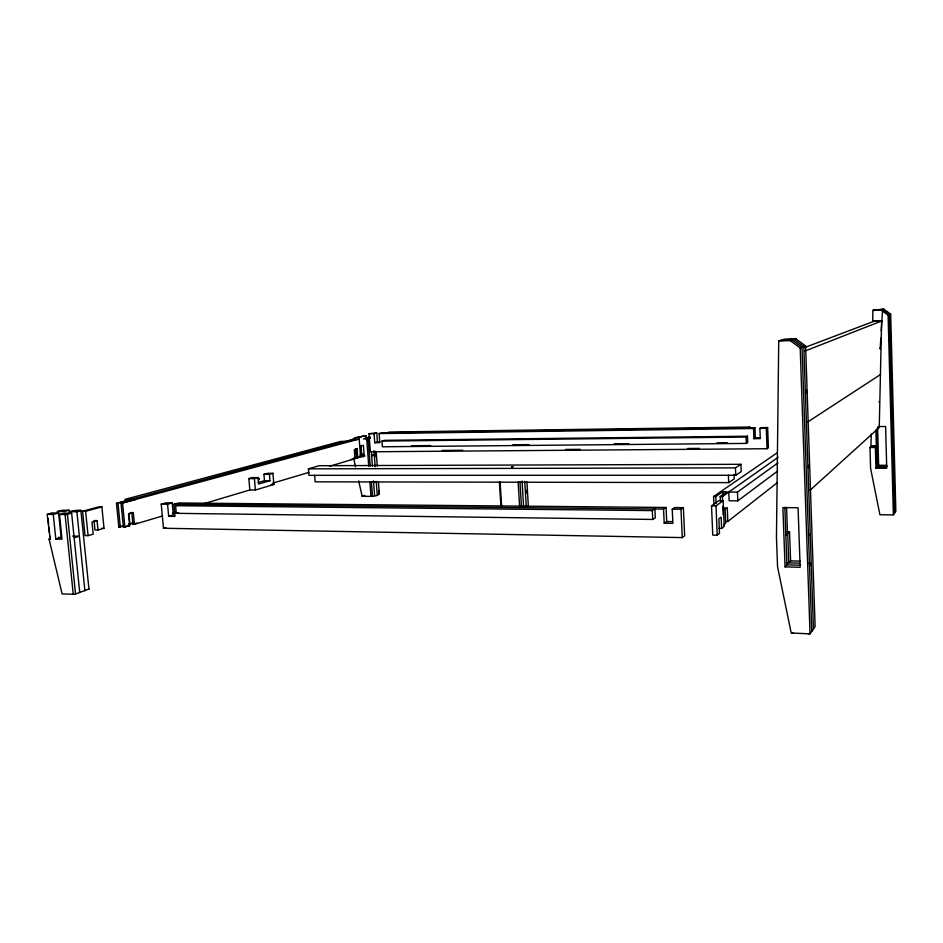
<?xml version="1.0" encoding="UTF-8"?>
<svg xmlns="http://www.w3.org/2000/svg" width="943" height="943" viewBox="0 0 943 943"><rect width="100%" height="100%" fill="white"/><g stroke="black" fill="none" stroke-linecap="round" stroke-linejoin="round"><path stroke-width="1.41" d="M778.729 341.06L776.454 537.204L777.551 566.708L791.212 633.012L810.049 633.849L815.117 626.6L805.593 345.963L795.833 338.749L784.493 339.185L778.729 341.06L790.269 340.623L795.833 338.749M881.894 320.703L872.676 321.103L872.9 310.424L883.78 309.151L890.687 314.125L895.85 511.342L893.375 514.878L879.913 514.737L870.578 468.258L869.988 447.512L871.851 445.733M876.271 446.569L870.919 446.617L871.285 434.086M805.192 347.33L874.739 320.985L881.622 321.009L879.253 427.533L809.954 490.336M880.29 346.824L880.821 338.113M881.269 330.863L882.483 311.049M791.566 632.588L793.087 633.095M810.391 633.354L808.151 633.767M809.495 565.435L811.216 563.419L808.705 563.36M892.986 467.221L893.823 466.243M785.059 566.896L782.89 507.593L798.073 507.735L800.159 567.285L785.059 566.896L786.922 564.869L784.835 507.334M790.588 560.885L788.761 562.865L787.711 533.655L789.539 531.852L790.588 560.885L800.041 561.12M878.31 426.566L885.607 426.472L886.726 468.223L875.941 468.247L876.849 467.256L875.906 429.878M887.104 466.255L877.744 466.278L878.64 465.312L877.591 427.144M808.493 535.86L810.214 534.021M892.432 446.44L893.28 445.544M258.665 479.728L258.853 478.903M785.849 535.483L787.523 533.832L786.568 507.393M869.988 447.512L875.363 447.465L877.179 445.685L873.183 445.721M721.607 528.445L724.248 526.347L723.175 500.733L718.778 500.698L711.517 505.849L712.778 535.129L717.234 535.2L719.497 533.396L718.884 518.839L721.124 517.141L721.607 528.445L718.66 528.398M723.576 524.827L725.709 523.153L725.073 507.523M725.662 521.455L727.831 521.491L777.221 482.722M777.975 462.872L737.473 492.116L728.774 492.069L729.139 500.768L737.827 500.827L777.727 470.981M725.132 509.126L727.253 507.534L727.831 521.491M172.227 502.902L167.559 504.234L168.679 516.316L173.335 514.913L172.227 502.902L165.933 502.843L161.241 504.175L163.493 528.257L682.26 537.593L684.653 535.836L683.369 507.64L674.693 507.558L672.229 509.149L672.889 523.318L664.214 523.2L663.542 509.067L666.053 507.475L666.713 521.526L664.214 523.2M711.517 505.849L715.985 505.884L723.175 500.733M720.358 500.792L720.181 496.56L722.385 496.572L778.093 457.343M720.181 496.56L727.029 491.774L722.703 491.751L715.784 496.537L713.592 496.525L713.957 504.976M713.592 496.525L777.374 452.675M314.62 475.331L315.127 481.826L728.703 482.627L734.279 478.855L734.102 474.506M735.752 475.26L741.233 471.594L740.939 464.31L319.135 465.701L308.42 468.848L308.927 475.331L735.752 475.26L735.457 467.869L740.939 464.31M672.229 509.149L680.964 509.244L683.369 507.64M376.752 432.908L374.053 433.639L374.725 442.703L377.412 441.937L376.752 432.908L369.019 433.709L370.351 451.791L767.048 448.727L768.404 447.842L767.637 427.533L761.272 427.627L759.893 428.417L760.282 438.613L753.928 438.672L753.528 428.511L754.942 427.709L755.331 437.835L753.928 438.672M807.326 422.228L880.432 374.571M652.756 519.452L655.326 517.801L654.902 508.984L652.32 510.587L175.598 505.719L176.294 513.334L652.756 519.452L652.32 510.587M746.302 443.41L747.74 442.55L747.493 436.208L384.685 440.322L381.998 441.088L382.41 446.782L746.302 443.41L746.043 437.045L747.493 436.208M759.893 428.417L766.282 428.334L767.637 427.533M748.624 427.792L750.039 427.014L389.506 432.047L386.854 432.766M358.67 480.859L362.147 496.336C364.8 495.888 383.235 498.375 378.626 490.666M258.571 479.775L258.653 478.537M49.814 535.872L50.12 538.771L49.048 539.078L62.108 593.925L74.851 594.255L88.913 588.998M805.016 351.02L881.622 321.009M790.269 340.623L800.206 347.979L805.593 345.963M872.9 310.424L881.104 310.058L888.094 315.092L890.687 314.125M872.676 321.103L873.607 320.75M362.147 496.336L364.811 495.393M881.104 310.058L883.78 309.151M50.12 538.771L47.15 514.265L51.841 512.933L58.619 513.027L61.142 537.475L55.814 539.019L53.268 514.442L58.619 513.027M163.493 528.257L165.827 527.526M201.991 504.234L249.824 489.983L255.388 490.018L273.847 484.478L272.916 473.327L267.435 473.327L263.934 474.317L264.464 480.682L258.123 482.533M371.672 455.87L374.312 455.08L371.625 455.092M176.294 513.334L178.628 512.638M357.774 457.85L357.091 448.821L355.841 448.833L356.513 457.862L360.521 457.037L359.177 439.014L347.036 441.324L355.428 439.049L354.179 439.073L116.484 503.362L118.794 527.066L123.934 526.029M132.609 522.976L128.378 524.225L133.293 523.247M354.014 457.874L356.784 457.06L356.265 450.129M116.484 503.362L133.305 499.236L136.334 499.26L121.069 503.409L123.38 527.149L129.698 525.746L128.566 513.947L133.317 512.591L134.448 524.332L132.928 524.308L131.796 512.568L133.317 512.591M132.928 524.308L137.159 523.047M350.937 459.524L354.992 458.675L354.309 449.611L357.091 448.821M356.513 457.862L360.521 457.037M123.38 527.149L129.698 525.746M134.448 524.332L162.585 515.951M172.439 513.027L175.257 512.19M272.562 483.217L308.891 472.408M329.85 466.172L354.992 458.675M97.989 530.013L104.001 528.257L101.891 506.874L98.874 506.851L82.583 511.236L85.035 535.589L88.076 535.659L93.192 534.151L91.978 522.033L97.058 520.595L97.989 530.013L94.972 529.954L94.041 520.548M118.794 527.066L123.616 525.64M74.143 537.758L79.377 536.225L72.564 536.084M272.916 473.327L269.427 474.317L269.957 480.694L258.594 484.03L258.052 477.571L252.5 477.571L248.858 478.596L249.824 489.983M175.598 505.719L180.266 504.364M168.679 516.316L175.009 516.399L173.901 504.293L178.545 502.961L666.053 507.475M248.858 478.596L254.433 478.608L258.052 477.571M129.415 513.24L131.796 512.568M363.385 438.966L370.363 438.189L364.953 438.247M370.269 436.798L367.629 437.517L370.316 437.493M121.069 503.409L359.177 439.014M374.725 442.703L379.781 442.644L379.11 433.568L381.797 432.837L754.942 427.709M354.686 438.377L352.941 439.096M82.583 511.236L85.624 511.271L101.891 506.874M366.002 435.56L354.863 437.929L366.002 435.56L366.297 439.638M55.814 539.019L62.014 539.148L59.48 514.524L66.281 514.524L71.644 513.192L79.731 592.628M76.902 511.79C89.066 509.456 72.187 510.069 70.077 511.695L76.902 511.79L84.894 590.813M59.48 514.524L64.808 513.11L71.644 513.192M69.157 510.234L63.912 511.625L57.158 511.542L62.474 510.234L69.157 510.234L69.44 513.086M359.519 437.069L361.016 436.915M368.147 438.79L370.257 466.054M874.762 309.823L882.896 309.445L889.838 314.443L895.037 512.509M873.843 310.129L882 309.752L888.966 314.773L894.212 513.687M782.596 339.798L794.006 339.362L803.825 346.623L813.455 628.981M780.674 340.435L792.144 339.987L802.033 347.295L811.758 631.397M369.019 433.709L374.053 433.639M379.11 433.568L753.528 428.511M345.786 441.336L340.765 441.395L124.83 499.425L130.853 499.472M381.998 441.088L746.043 437.045M377.412 441.937L379.935 441.913M755.331 437.835L760.4 437.788M411.525 445.744L430.609 445.567M512.827 444.79L528.976 444.624M614.129 443.823L628.816 443.681M716.904 442.845L727.183 442.738M871.014 446.522L876.365 446.487M442.126 450.448L462.707 450.282M565.588 449.457L580.287 449.339M687.565 448.491L699.329 448.396M360.026 455.174L364.045 455.151M361.369 455.94L365.047 455.917M359.908 456.73L363.597 456.707L363.397 453.984M355.535 457.06L356.784 457.06M878.64 465.312L886.632 465.288M876.849 467.256L886.243 467.233M308.42 468.848L735.457 467.869M263.934 474.317L269.427 474.317M264.464 480.682L269.957 480.694M271.101 484.478L273.847 484.478M161.241 504.175L167.559 504.234M173.901 504.293L663.542 509.067M666.713 521.526L672.465 521.597M47.704 514.359L53.268 514.442M95.043 520.56L97.058 520.595M787.075 531.817L789.539 531.852M101.997 528.221L104.001 528.257M58.431 537.416L61.142 537.475M49.048 539.078L50.274 539.113M786.297 562.806L799.499 563.136M786.922 564.869L800.536 565.211M353.625 458.333L355.523 466.785M48.01 518.426L48.612 524.237M48.906 527.149L49.519 532.96M65.091 514.607L73.259 594.396M80.862 510.375L88.996 589.387M67.413 514.336L75.546 594.078M85.624 511.271L88.076 535.659M118.016 503.373L120.327 527.09M128.908 513.994L129.898 524.261M122.602 503.421L124.9 527.172M254.433 478.608L255.388 490.018M371.377 451.791L372.426 466.137M373.511 480.8L374.595 495.464M371.424 481.849L372.485 496.218M366.709 438.931L368.737 466.231M369.904 482.026L370.976 496.395M360.969 445.332L361.64 454.196L364.092 454.172L363.432 445.308L360.733 446.074L361.405 454.974M376.198 451.461L377.259 466.054M378.438 482.109L379.298 493.778M375.738 451.32L376.163 457.143M373.994 450.671L375.173 466.761M376.245 481.378L377.212 494.521M501.652 506.709L500.12 482.073L499.389 481.849L500.922 506.45M521.455 506.65L519.958 481.885L518.131 482.109L519.64 506.874M526.901 481.885L528.363 506.356M526.642 490.289L526.819 493.154M524.744 481.331L526.312 507.334M522.057 480.989L523.636 507.11M680.964 509.244L682.26 537.593M722.703 491.751L722.892 496.124M722.385 496.572L722.562 500.816M722.798 506.462L723.151 514.937M715.784 496.537L716.091 503.586M715.985 505.884L717.234 535.2M737.473 492.116L737.827 500.827M728.397 475.26L728.703 482.627M766.282 428.334L767.048 448.727M800.206 347.979L810.049 633.849M876.719 429.148L877.744 466.278M875.363 447.465L875.941 468.247M888.094 315.092L893.375 514.878M511.566 466.738L512.945 466.655L511.566 466.738M878.852 401.883L878.864 401.742M880.019 348.332C880.149 350.36 880.279 346.27 880.019 348.332M806.619 392.111C805.711 397.015 806.029 385.781 806.619 392.111M808.481 465.995C808.599 472.726 809.754 462.447 808.481 465.995M808.646 466.337C808.729 469.732 809.259 464.463 808.646 466.337M806.088 391.416L806.289 392.748L806.088 391.416M258.736 478.903C258.901 481.319 260.02 477.535 258.736 478.903"/></g></svg>
